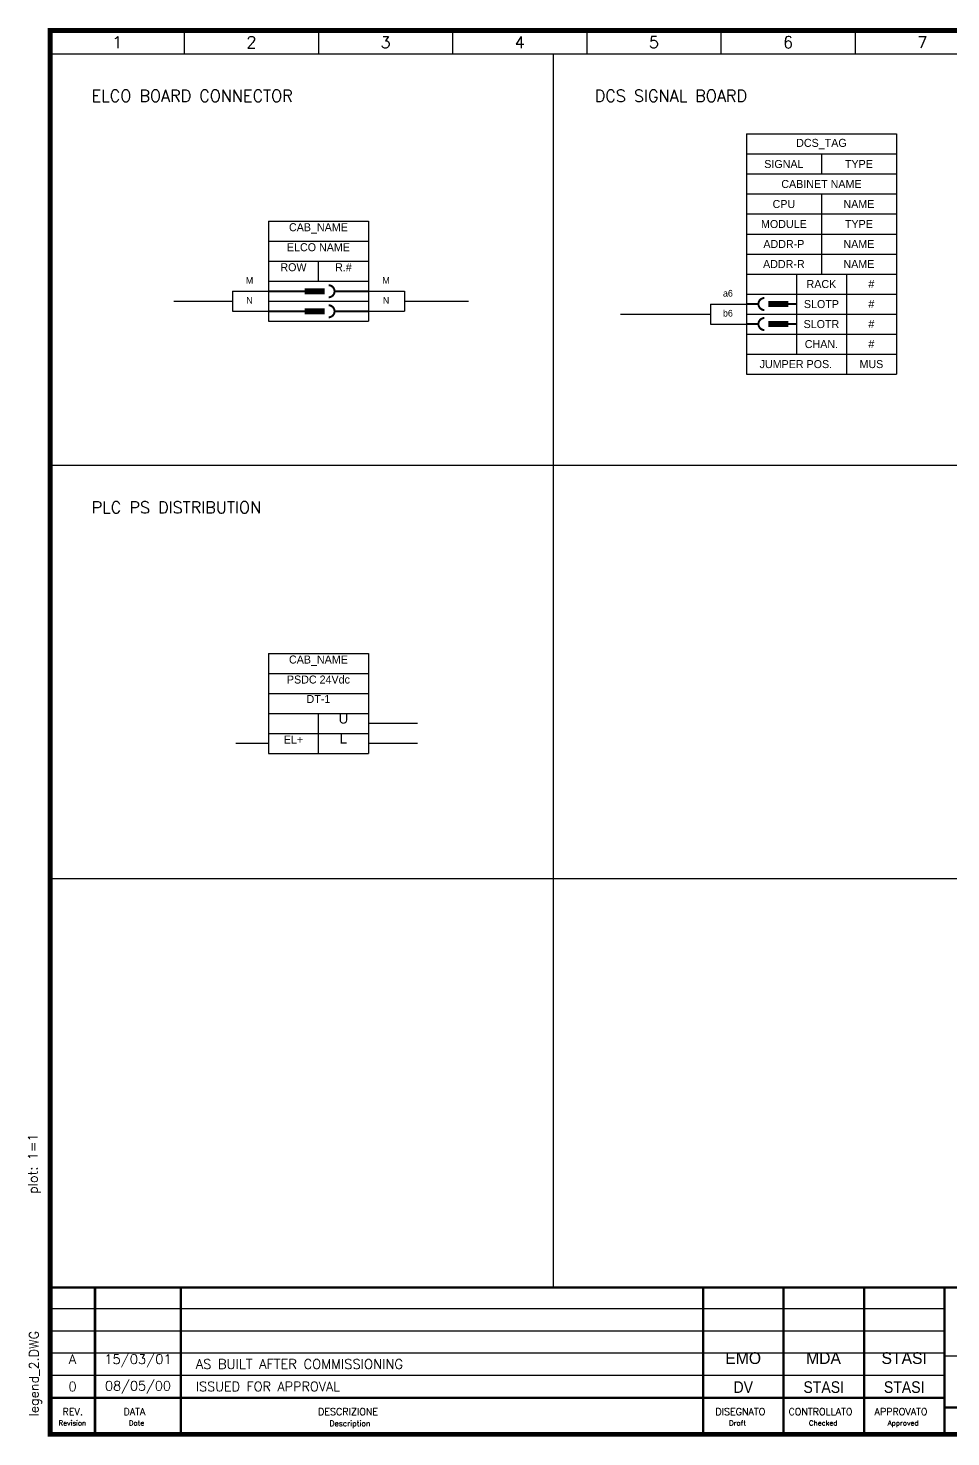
# Model space of a CAD drawing. Extents: x -4 to 378, y 0 to 264.
# Drawn here: x -4.1 to 168.9, y -0.4 to 263.6 of the extents above; entities that cross this region are included whole.
import ezdxf
from ezdxf.enums import TextEntityAlignment as Align

# ---------------------------------------------------------------- set-up
doc = ezdxf.new("R2010")
doc.units = 0
doc.header["$LTSCALE"] = 5
doc.header["$MEASUREMENT"] = 0
doc.linetypes.add('CONTINUA', pattern=[0])
doc.layers.get('0').update_dxf_attribs({"linetype": 'CONTINUA'})
doc.layers.add('02', color=7, linetype='CONTINUA')
doc.styles.add('DESCRIZ', font='SIMPLEX')
doc.styles.add('FOXS', font='FOXS')
doc.styles.add('ROMANS', font='ROMANS.shx')
doc.styles.add('SIMPLEX', font='simplex.shx')

# ---------------------------------------------------------------- blocks, each defined once
blk = doc.blocks.new('CART_OR')
for p, q in [((0, 23.58), (167.69, 23.58)), ((0, 19.43), (167.69, 19.43)), ((0, 15.29), (167.69, 15.29)), ((0, 11.14), (167.69, 11.14))]:
    blk.add_line(p, q)
at = {"color": 7}
blk.add_line((289.32, 14.68), (167.69, 14.68), dxfattribs=at)
at = {"const_width": 0.879}
blk.add_lwpolyline([(0, 263.13), (377.41, 263.13), (377.41, 0), (0, 0)], close=True, dxfattribs=at)
at = {"const_width": 0.439}
blk.add_lwpolyline([(0, 6.85), (167.69, 6.85)], dxfattribs=at)
at = {"layer": '02', "const_width": 0.439}
for points in [[(0, 27.54), (377.41, 27.54)], [(8.41, 27.54), (8.41, 0)], [(24.53, 27.54), (24.53, 0)], [(122.45, 27.54), (122.45, 0)], [(137.5, 27.54), (137.5, 0)], [(152.63, 27.54), (152.63, 0)], [(167.69, 27.54), (167.69, 0)], [(167.69, 5.08), (377.41, 5.08)]]:
    blk.add_lwpolyline(points, dxfattribs=at)
at = {"style": 'DESCRIZ'}
blk.add_attdef('PLOT_PAREMETERS', text='', height=1.76, rotation=90, dxfattribs=at).set_placement((-2.95, 50.73), align=Align.MIDDLE)
for tag, height, p in [('REV4', 1.76, (4.2, 25.57)), ('XX/XX/94', 1.76, (16.47, 25.57)), ('REV3', 1.76, (4.2, 21.43)), ('XX/XX/94', 1.76, (16.47, 21.43)), ('SCALE', 1.76, (339.86, 20.71)), ('FOGLIO', 1.76, (362.89, 20.76)), ('XX/XX/94', 1.76, (16.47, 17.28)), ('REV2', 1.76, (4.2, 17.28)), ('REV1', 1.76, (4.2, 13.14)), ('XX/XX/94', 1.76, (16.47, 13.14)), ('HEADER_LINE_3', 2.19, (228.5, 11.83)), ('REV0', 1.76, (4.2, 8.99)), ('XX/XX/94', 1.76, (16.47, 8.99)), ('HEADER_LINE_4', 2.19, (228.5, 7.59))]:
    blk.add_attdef(tag, text='', height=height, dxfattribs=at).set_placement(p, align=Align.MIDDLE)
for tag, p in [('DESCRIPTION', (27.33, 24.69)), ('DESCRIPTION', (27.33, 20.54)), ('DESCRIPTION', (27.33, 16.4)), ('DOCUMENT', (349.33, 15.81)), ('DESCRIPTION', (27.33, 12.25)), ('CUSTOMER_ORDER', (349.33, 11.08)), ('DESCRIPTION', (27.33, 8.11)), ('CUSTOMER_REF', (349.33, 6.34))]:
    blk.add_attdef(tag, p, '', height=1.76, dxfattribs=at)
at = {"style": 'FOXS', "width": 0.9}
for tag, p in [('DISEGNATO4', (129.98, 25.47)), ('CONTROLLATO4', (145.07, 25.47)), ('APPROVATO4', (160.16, 25.47)), ('DISEGNATO3', (129.98, 21.33)), ('CONTROLLATO3', (145.07, 21.33)), ('APPROVATO3', (160.16, 21.33)), ('DISEGNATO2', (129.98, 17.18)), ('CONTROLLATO2', (145.07, 17.18)), ('APPROVATO2', (160.16, 17.18)), ('DISEGNATO1', (129.98, 13.03)), ('CONTROLLATO1', (145.07, 13.03)), ('APPROVATO1', (160.16, 13.03)), ('DISEGNATO0', (129.98, 8.88)), ('CONTROLLATO0', (145.07, 8.88)), ('APPROVATO0', (160.16, 8.88))]:
    blk.add_attdef(tag, text='', height=2.19, dxfattribs=at).set_placement(p, align=Align.MIDDLE)
at = {"color": 1, "style": 'DESCRIZ'}
for tag, p in [('CONTRACTOR', (228.5, 24.4)), ('HEADER_LINE_1', (228.5, 20.7)), ('HEADER_LINE_2', (228.5, 17.01))]:
    blk.add_attdef(tag, text='', height=1.9, dxfattribs=at).set_placement(p, align=Align.MIDDLE)
at = {"style": 'DESCRIZ'}
blk.add_attdef('FILE_NAME', (-2.16, 3.38), '', height=1.76, rotation=90, dxfattribs=at)
at = {"layer": '02', "style": 'SIMPLEX'}
for s, height, p in [('Revision', 0.958, (1.58, 1.67)), ('REV.', 1.306, (2.33, 3.63)), ('DATA', 1.306, (13.76, 3.63)), ('DESCRIZIONE', 1.3064, (50.25, 3.65)), ('Description', 1.0451, (52.37, 1.55)), ('DISEGNATO', 1.306, (124.76, 3.63)), ('CONTROLLATO', 1.3064, (138.47, 3.63)), ('APPROVATO', 1.306, (154.61, 3.63)), ('Date', 0.958, (14.77, 1.67)), ('Draft', 0.958, (127.33, 1.67)), ('Checked', 0.958, (142.31, 1.67)), ('Approved', 0.958, (157.07, 1.67))]:
    blk.add_text(s, height=height, dxfattribs=at).set_placement(p)
blk = doc.blocks.new('REV')
at = {"color": 7}
for s, height, style, p in [('A', 1.8, 'DESCRIZ', (4.2, 13.21)), ('15/03/01', 1.8, 'DESCRIZ', (16.47, 13.21)), ('EMO', 2.2, 'FOXS', (129.97, 13.21)), ('MDA', 2.2, 'FOXS', (145.03, 13.21)), ('STASI', 2.2, 'FOXS', (160.16, 13.21))]:
    blk.add_text(s, height=height, dxfattribs=dict(at, style=style)).set_placement(p, align=Align.CENTER)
at = {"color": 7, "style": 'SIMPLEX'}
blk.add_text('AS BUILT AFTER COMMISSIONING', height=1.8, dxfattribs=at).set_placement((27.3, 12.3))

msp = doc.modelspace()

# ---------------------------------------------------------------- linework, layer by layer
at = {"color": 7}
for p, q in [((25.16, 263.13), (25.16, 258.75)), ((50.32, 263.13), (50.32, 258.75)), ((75.48, 263.13), (75.48, 258.75)), ((100.64, 263.13), (100.64, 258.75)), ((125.8, 263.13), (125.8, 258.75)), ((150.96, 263.13), (150.96, 258.75)), ((0, 258.75), (377.41, 258.75)), ((94.34, 258.75), (94.34, 27.54)), ((372.98, 181.61), (0, 181.61)), ((40.94, 135.11), (40.94, 131.36)), ((68.9, 133.24), (59.69, 133.24)), ((40.94, 129.49), (34.85, 129.49)), ((68.9, 129.49), (59.69, 129.49)), ((372.98, 104.16), (0, 104.16))]:
    msp.add_line(p, q, dxfattribs=at)
for p, q in [((130.57, 243.74), (130.57, 198.74)), ((130.57, 243.74), (158.7, 243.74)), ((158.7, 243.74), (158.7, 198.74)), ((130.57, 239.99), (158.7, 239.99)), ((144.64, 239.99), (144.64, 236.24)), ((130.57, 236.24), (158.7, 236.24)), ((130.57, 232.49), (158.7, 232.49)), ((144.64, 232.49), (144.64, 217.49)), ((40.94, 227.38), (59.69, 227.38)), ((40.94, 227.38), (40.94, 208.63)), ((59.69, 227.38), (59.69, 208.63)), ((130.57, 228.74), (158.7, 228.74)), ((130.57, 224.99), (158.7, 224.99)), ((40.94, 223.63), (59.69, 223.63)), ((40.94, 219.88), (59.69, 219.88)), ((50.31, 216.13), (50.31, 219.88)), ((130.57, 221.24), (158.7, 221.24)), ((130.57, 217.49), (158.7, 217.49)), ((139.95, 217.49), (139.95, 202.49)), ((149.32, 217.49), (149.32, 198.74)), ((34.19, 214.26), (40.94, 214.26)), ((34.19, 214.26), (34.19, 210.51)), ((40.94, 216.13), (59.69, 216.13)), ((59.69, 214.26), (66.44, 214.26)), ((66.44, 214.26), (66.44, 210.51)), ((23.22, 212.38), (34.19, 212.38)), ((40.94, 212.38), (59.69, 212.38)), ((66.44, 212.38), (78.46, 212.38)), ((123.82, 211.86), (130.57, 211.86)), ((123.82, 211.86), (123.82, 208.11)), ((130.57, 213.74), (158.7, 213.74)), ((34.19, 210.51), (40.94, 210.51)), ((40.94, 208.63), (59.69, 208.63)), ((59.69, 210.51), (66.44, 210.51)), ((106.97, 209.99), (123.82, 209.99)), ((130.57, 209.99), (158.7, 209.99)), ((123.82, 208.11), (130.57, 208.11)), ((130.57, 206.24), (158.7, 206.24)), ((130.57, 202.49), (158.7, 202.49)), ((130.57, 198.74), (158.7, 198.74)), ((40.94, 146.36), (59.69, 146.36)), ((40.94, 146.36), (40.94, 135.11)), ((59.69, 146.36), (59.69, 127.61)), ((40.94, 142.61), (59.69, 142.61)), ((40.94, 138.86), (59.69, 138.86)), ((40.94, 135.11), (59.69, 135.11)), ((50.31, 127.61), (50.31, 135.11)), ((40.94, 131.36), (59.69, 131.36)), ((40.94, 131.36), (40.94, 127.61)), ((40.94, 127.61), (59.69, 127.61))]:
    msp.add_line(p, q)
for points, const_width in [([(47.71, 214.26), (40.94, 214.26)], 0.375), ([(51.46, 214.26), (47.71, 214.26)], 1.12), ([(59.69, 214.26), (53.33, 214.26)], 0.375), ([(130.57, 211.86), (132.82, 211.86)], 0.375), ([(134.7, 211.86), (138.45, 211.86)], 1.12), ([(138.45, 211.86), (139.95, 211.86)], 0.375), ([(47.71, 210.51), (40.94, 210.51)], 0.375), ([(51.46, 210.51), (47.71, 210.51)], 1.12), ([(59.69, 210.51), (53.33, 210.51)], 0.375), ([(134.7, 208.11), (138.45, 208.11)], 1.12), ([(130.57, 208.11), (132.82, 208.11)], 0.375), ([(138.45, 208.11), (139.95, 208.11)], 0.375)]:
    msp.add_lwpolyline(points, dxfattribs=dict(const_width=const_width))
at = {"const_width": 0.375}
for points in [[(52.21, 215.38, -1), (52.21, 213.13, -1)], [(52.21, 211.63, -1), (52.21, 209.38, -1)], [(133.95, 212.99, 1), (133.95, 210.74, 1)], [(133.95, 209.24, 1), (133.95, 206.99, 1)]]:
    msp.add_lwpolyline(points, format="xyb", dxfattribs=at)

# ---------------------------------------------------------------- block references
at = {"color": 7}
ref = msp.add_blockref('CART_OR', (0, 0), dxfattribs=at)
ref.add_attrib('FILE_NAME', 'legend_2.DWG', (-2.16, 3.38), dxfattribs={"height": 1.7573, "rotation": 90, "style": 'DESCRIZ'})
ref.add_attrib('PLOT_PAREMETERS', 'plot: 1=1', dxfattribs={"height": 1.757, "rotation": 90, "style": 'DESCRIZ'}).set_placement((-2.95, 50.73), align=Align.MIDDLE)
ref.add_attrib('REV0', '0', dxfattribs={"height": 1.76, "style": 'DESCRIZ'}).set_placement((4.2, 8.99), align=Align.MIDDLE)
ref.add_attrib('XX/XX/94', '08/05/00', dxfattribs={"height": 1.757, "style": 'DESCRIZ'}).set_placement((16.47, 8.99), align=Align.MIDDLE)
ref.add_attrib('DESCRIPTION', 'ISSUED FOR APPROVAL', (27.33, 8.11), dxfattribs={"height": 1.7573, "style": 'DESCRIZ'})
ref.add_attrib('DISEGNATO0', 'DV', dxfattribs={"height": 2.189, "style": 'FOXS', "width": 0.9}).set_placement((129.98, 8.88), align=Align.MIDDLE)
ref.add_attrib('CONTROLLATO0', 'STASI', dxfattribs={"height": 2.189, "style": 'FOXS', "width": 0.9}).set_placement((145.07, 8.88), align=Align.MIDDLE)
ref.add_attrib('APPROVATO0', 'STASI', dxfattribs={"height": 2.189, "style": 'FOXS', "width": 0.9}).set_placement((160.16, 8.88), align=Align.MIDDLE)
msp.add_blockref('REV', (0, 0), dxfattribs=at)

# ---------------------------------------------------------------- texts
at = {"color": 7, "style": 'SIMPLEX'}
for s, p in [('1', (12.58, 260.94)), ('2', (37.74, 260.94)), ('3', (62.9, 260.94)), ('4', (88.06, 260.94)), ('5', (113.22, 260.94)), ('6', (138.38, 260.94)), ('7', (163.54, 260.94))]:
    msp.add_text(s, height=2.19, dxfattribs=at).set_placement(p, align=Align.MIDDLE)
at = {"color": 1, "style": 'ROMANS'}
for s, p in [('ELCO BOARD CONNECTOR', (7.78, 249.78)), ('DCS SIGNAL BOARD', (102.12, 249.78)), ('PLC PS DISTRIBUTION', (7.78, 172.64))]:
    msp.add_text(s, height=2.2, dxfattribs=at).set_placement(p)
at = {"color": 1}
for s, p in [('DCS_TAG', (144.64, 241.86)), ('TYPE', (151.67, 238.11)), ('CABINET NAME', (144.64, 234.36)), ('NAME', (151.67, 230.61)), ('TYPE', (151.67, 226.86)), ('NAME', (151.67, 223.11)), ('NAME', (151.67, 219.36)), ('#', (154.01, 215.61)), ('#', (154.01, 211.86)), ('#', (154.01, 208.11)), ('#', (154.01, 204.36)), ('MUS', (154.01, 200.61))]:
    msp.add_text(s, height=1.5, dxfattribs=at).set_placement(p, align=Align.MIDDLE)
for s, p in [('SIGNAL', (137.6, 238.11)), ('CPU', (137.6, 230.61)), ('MODULE', (137.6, 226.86)), ('ADDR-P', (137.6, 223.11)), ('ADDR-R', (137.6, 219.36)), ('RACK', (144.64, 215.61)), ('SLOTP', (144.64, 211.86)), ('SLOTR', (144.64, 208.11)), ('CHAN.', (144.64, 204.36)), ('JUMPER POS.', (139.85, 200.61))]:
    msp.add_text(s, height=1.5).set_placement(p, align=Align.MIDDLE)
for s, height, p in [('CAB_NAME', 1.5, (50.31, 225.51)), ('ELCO NAME', 1.5, (50.31, 221.76)), ('R.#', 1.5, (55, 218.01)), ('M', 1.25, (37.39, 215.66)), ('M', 1.25, (62.99, 215.66)), ('a6', 1.25, (127.1, 213.26)), ('N', 1.25, (37.39, 211.91)), ('N', 1.25, (62.99, 211.91)), ('b6', 1.25, (127.1, 209.52)), ('CAB_NAME', 1.5, (50.31, 144.49)), ('DT-1', 1.5, (50.31, 137.09))]:
    msp.add_text(s, height=height, dxfattribs=at).set_placement(p, align=Align.CENTER)
at = {"color": 7}
for s, p in [('ROW', (45.63, 218.01)), ('PSDC 24Vdc', (50.31, 140.74)), ('EL+', (45.63, 129.49))]:
    msp.add_text(s, height=1.5, dxfattribs=at).set_placement(p, align=Align.CENTER)
for s, p in [('U', (55, 133.24)), ('L', (55, 129.49))]:
    msp.add_text(s, height=1.88).set_placement(p, align=Align.CENTER)

doc.saveas('drawing.dxf')
